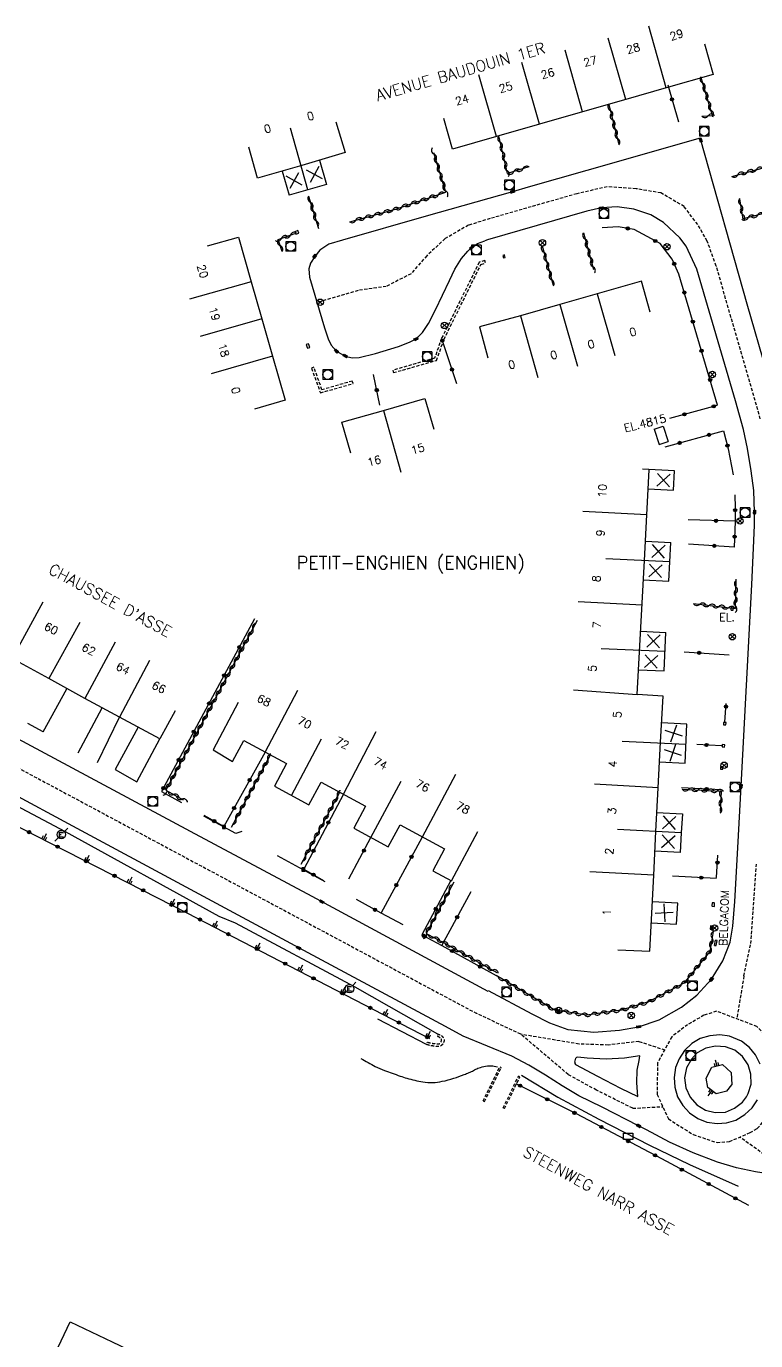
# Model space of a CAD drawing. Header units: millimetres. Extents: x 127000 to 128000, y 154000 to 154800.
# Drawn here: x 127242.8 to 127356.8, y 154115.5 to 154320.8 of the extents above; entities that cross this region are included whole.
import ezdxf
from ezdxf.enums import TextEntityAlignment as Align

# ---------------------------------------------------------------- set-up
doc = ezdxf.new("R2010")
doc.units = ezdxf.units.MM
doc.linetypes.add('DASHED', pattern=[0.75, 0.5, -0.25])
doc.layers.get('0').update_dxf_attribs({"linetype": 'CONTINUOUS'})
for name, color, linetype in [('W0001', 6, 'DASHED'), ('W0008', 7, 'CONTINUOUS'), ('W0100', 7, 'CONTINUOUS'), ('W0105', 7, 'CONTINUOUS'), ('W0112', 1, 'DASHED'), ('W0211', 2, 'CONTINUOUS'), ('W0310', 3, 'CONTINUOUS'), ('W0322', 7, 'CONTINUOUS'), ('W0330', 7, 'CONTINUOUS'), ('W0400', 7, 'CONTINUOUS'), ('W0420', 7, 'CONTINUOUS'), ('W0469', 7, 'CONTINUOUS'), ('W0471', 7, 'CONTINUOUS'), ('W0980', 7, 'CONTINUOUS'), ('W0984', 7, 'CONTINUOUS'), ('W0989', 7, 'CONTINUOUS'), ('W0991', 7, 'CONTINUOUS'), ('W1102', 7, 'CONTINUOUS'), ('W1471', 7, 'CONTINUOUS')]:
    doc.layers.add(name, color=color, linetype=linetype)
doc.styles.get("Standard").update_dxf_attribs({"font": 'romans.shx', "width": 0.85})

# ---------------------------------------------------------------- blocks, each defined once
blk = doc.blocks.new('T471')
for p, q in [((-0.333334, 0.333334), (-0.333334, -0.333334)), ((-0.333334, 0.333334), (0.333334, 0.333334)), ((-0.333334, 0), (0, 0)), ((0.500001, 0.500001), (1.000002, 1.000002)), ((-0.500001, -0.500001), (-1.000002, -1.000002)), ((-0.333334, -0.333334), (0.333334, -0.333334))]:
    blk.add_line(p, q)
blk.add_ellipse((0, 0), major_axis=(0.471405, 0.471405), ratio=1, start_param=5.4977871438, end_param=11.780972451)
blk = doc.blocks.new('T400')
for p, q in [((-0.15, 0.3), (0.15, 0.3)), ((-0.15, -0.25), (-0.15, 0.3)), ((-0.15, 0.15), (0.15, 0.15)), ((-0.15, 0), (0.15, 0)), ((0.15, 0.3), (0.15, -0.25)), ((-0.15, -0.15), (0.15, -0.15)), ((-0.15, -0.25), (-0.15, -0.3)), ((-0.15, -0.3), (0.15, -0.3)), ((0.15, -0.3), (0.15, -0.25))]:
    blk.add_line(p, q)
blk = doc.blocks.new('t330o')
at = {"color": 0, "linetype": 'Continuous'}
for p, q in [((0.25, -0.25), (-0.25, 0.25)), ((-0.25, -0.25), (0.25, 0.25)), ((-0.25, 0.25), (-0.25, -0.25)), ((0.25, 0.25), (-0.25, 0.25)), ((0.25, -0.25), (0.25, 0.25)), ((-0.25, -0.25), (0.25, -0.25)), ((-0.25, -0.25), (-0.25, -0.25))]:
    blk.add_line(p, q, dxfattribs=at)
blk = doc.blocks.new('T420')
for p, q in [((0.75, 0.75), (-0.75, 0.75)), ((-0.75, 0.75), (-0.75, -0.75)), ((0.75, 0.75), (0.75, -0.75)), ((0.75, -0.75), (-0.75, -0.75))]:
    blk.add_line(p, q)
blk.add_ellipse((0, 0), major_axis=(-0.53, 0.53), ratio=1, start_param=3.926991, end_param=10.210176)
blk = doc.blocks.new('t211o')
at = {"color": 0, "linetype": 'Continuous'}
for p, q in [((-0.29, 0.5), (-0.29, 0)), ((0, 1), (0, 0)), ((0.29, 0.5), (0.29, 0))]:
    blk.add_line(p, q, dxfattribs=at)
blk = doc.blocks.new('t322o')
at = {"color": 0, "linetype": 'Continuous'}
for radius in [0.25, 0.15]:
    blk.add_circle((0, 0), radius, dxfattribs=at)
blk = doc.blocks.new('t310o')
at = {"color": 0, "linetype": 'Continuous'}
for centre, start, end in [((-0.5, 0.38), 216.8699, 323.1304), ((0.5, -0.37), 36.8699, 143.1303)]:
    blk.add_arc(centre, 0.625, start, end, dxfattribs=at)
blk = doc.blocks.new('t991o')
at = {"color": 0, "linetype": 'Continuous'}
for p, q in [((-1, 1), (1, -1)), ((-1, -1), (1, 1))]:
    blk.add_line(p, q, dxfattribs=at)
blk = doc.blocks.new('T1471')
at = {"color": 0, "linetype": 'Continuous', "flags": 128}
blk.add_lwpolyline([(-0.75, -0.5), (-0.75, 0.5), (0.75, 0.5), (0.75, -0.5), (-0.75, -0.5)], dxfattribs=at)
blk = doc.blocks.new('T469')
at = {"color": 0, "linetype": 'Continuous', "flags": 128}
for points in [[(-0.35, 0.35), (0.35, -0.35)], [(-0.35, -0.35), (0.35, 0.35)]]:
    blk.add_lwpolyline(points, dxfattribs=at)
at = {"color": 0, "linetype": 'Continuous'}
blk.add_circle((0, 0), 0.5, dxfattribs=at)

msp = doc.modelspace()

# ---------------------------------------------------------------- linework, layer by layer
at = {"layer": 'W0001'}
for p, q in [((127354.96, 154172.46), (127353.83, 154165.76)), ((127338.55, 154162.24), (127342.56, 154160.93)), ((127337.57, 154151.8), (127342.27, 154152.05)), ((127358.73, 154144.13), (127354.32, 154147.3))]:
    msp.add_line(p, q, dxfattribs=at)
at = {"layer": 'W0001', "flags": 128}
msp.add_lwpolyline([(127000, 154277.15), (127002.23, 154280.86), (127009.02, 154287.89), (127018.41, 154295.44), (127029.64, 154301.89), (127040.38, 154304.07), (127050.27, 154303.56), (127060.08, 154301.3), (127068.55, 154297.53), (127076.93, 154293.01), (127313.09, 154166.65)], dxfattribs=at)
at = {"layer": 'W0001'}
for points in [[(127357.52, 154259.46), (127356.08, 154264.51), (127352.93, 154275.36), (127350.63, 154283.35), (127349.21, 154287.24), (127347.73, 154289.82), (127345.61, 154292.63), (127341.99, 154294.76), (127338.09, 154295.42), (127333.58, 154295.73), (127328.84, 154294.64), (127321.72, 154292.6), (127315.29, 154290.76), (127311.89, 154289.72), (127308.24, 154287.63), (127305.38, 154284.96), (127302.91, 154282.14), (127299.05, 154280.17), (127294.65, 154279.53), (127288.21, 154277.63)], [(127354.96, 154172.46), (127356.04, 154177.52), (127356.9, 154189.91)], [(127355.93, 154148), (127357.04, 154148.63), (127359.25, 154151.08), (127360.6, 154154.67), (127360.32, 154158.94), (127359.75, 154160.53), (127358.16, 154163.34), (127357, 154164.57), (127350.66, 154166.96), (127348.69, 154166.32), (127346.16, 154164.85), (127343.66, 154162.96), (127341.45, 154158.9), (127341.38, 154153.97), (127343.15, 154150.13), (127347.04, 154147.69), (127350.75, 154146.44), (127352.71, 154146.6), (127355.93, 154148)], [(127338.55, 154162.24), (127333.74, 154161.68), (127329.18, 154161.83), (127320.08, 154163.35), (127313.09, 154166.65)], [(127337.57, 154151.8), (127331.91, 154154.62), (127327.47, 154157.08), (127320.08, 154163.35)]]:
    msp.add_lwpolyline(points, dxfattribs=at)
at = {"layer": 'W0008'}
for p, q in [((127314.87, 154287.42), (127314.47, 154287.26)), ((127358.53, 154266.78), (127355.46, 154277.39)), ((127328.53, 154158.99), (127328.7, 154159.6))]:
    msp.add_line(p, q, dxfattribs=at)
for points in [[(127355.46, 154277.39), (127348.21, 154303), (127348.13, 154303.32), (127330.41, 154298.26), (127321.22, 154295.64), (127318.77, 154294.96), (127305.29, 154291.11), (127292.19, 154287.4), (127290.07, 154286.76), (127288.66, 154285.84), (127287.85, 154284.85), (127287.19, 154283.79), (127286.94, 154282.9), (127287.04, 154281.59), (127289.37, 154273.67), (127289.96, 154271.98), (127290.41, 154271.01), (127291.27, 154270.06), (127292.64, 154269.29), (127293.7, 154268.99), (127294.82, 154269.08), (127297.36, 154269.71), (127300.97, 154270.77), (127302.69, 154271.46), (127303.71, 154271.95), (127304.7, 154272.97), (127305.63, 154274.35), (127306.75, 154276.48), (127308.92, 154281.11), (127309.77, 154282.84), (127310.8, 154284.5), (127311.79, 154285.68), (127312.39, 154286.23), (127313.33, 154286.86), (127314.47, 154287.26)], [(127314.98, 154170.2), (127321.81, 154166.57), (127324.55, 154165.14), (127327.44, 154164.12), (127331.48, 154163.71), (127335.52, 154164.01), (127338.46, 154164.51), (127341.71, 154165.61), (127345.18, 154167.59), (127347.58, 154169.45), (127349.87, 154171.95), (127351.68, 154174.83), (127352.79, 154177.75), (127353.21, 154180.23), (127353.55, 154184.07), (127354.01, 154192.5), (127354.5, 154202.09), (127356.19, 154233.61), (127356.47, 154239.26), (127356.62, 154242.89), (127356.63, 154244.92), (127356.49, 154248.27), (127356.11, 154251.37), (127355.54, 154254.85), (127354.87, 154257.79), (127353.62, 154262.28), (127347.62, 154282.86), (127345.94, 154286.44), (127344.95, 154287.75), (127342.38, 154290.15), (127340.4, 154291.36), (127337.77, 154292.24), (127335.13, 154292.59), (127332.68, 154292.43), (127330.4, 154291.92), (127314.87, 154287.42)], [(127260.24, 154211.32), (127256.65, 154204.69), (127260.05, 154202.81), (127263.65, 154209.48)], [(127311.07, 154163.05), (127308.31, 154164.55), (127286.84, 154176.08), (127249.36, 154196.22), (127232.3, 154205.37)], [(127359.08, 154141.52), (127356.76, 154141.85), (127353.78, 154142.49), (127350.85, 154143.39), (127347.03, 154144.84), (127343.33, 154146.52), (127339.74, 154148.41), (127338.5, 154149.07), (127332.8, 154151.95), (127329.16, 154153.75), (127326.52, 154155.3), (127323.91, 154156.97), (127321.32, 154158.55), (127318.66, 154159.96), (127311.07, 154163.05)], [(127357.49, 154158.69), (127356.79, 154160.12), (127355.81, 154161.29), (127354.56, 154162.27), (127352.71, 154163.05), (127351.21, 154163.28), (127349.61, 154163.11), (127348.13, 154162.69), (127346.81, 154161.9), (127345.69, 154160.83), (127344.82, 154159.54), (127344.25, 154158.15), (127344.03, 154156.59), (127344.14, 154155.07), (127344.57, 154153.57), (127345.41, 154152.22), (127346.47, 154151.07), (127347.76, 154150.21), (127349.16, 154149.65), (127350.75, 154149.41), (127352.22, 154149.5), (127353.71, 154149.93), (127355.1, 154150.83), (127356.22, 154151.86), (127357.09, 154153.1)], [(127328.53, 154158.99), (127328.52, 154158.81), (127328.61, 154158.63), (127332.04, 154156.79), (127335.65, 154154.96), (127338.38, 154153.64), (127338.22, 154155.78), (127338.28, 154157.77), (127338.57, 154159.26), (127338.7, 154159.98), (127336.3, 154159.6), (127333.44, 154159.47), (127330.45, 154159.63), (127329, 154159.76), (127328.8, 154159.74), (127328.7, 154159.6)]]:
    msp.add_lwpolyline(points, dxfattribs=at)
at = {"layer": 'W0008', "flags": 128}
for points in [[(127245.38, 154210.61), (127249.11, 154217.33)], [(127250.89, 154207.33), (127254.61, 154214.34)], [(127253.91, 154205.81), (127257.31, 154212.91)], [(127240.71, 154209.94), (127268.4, 154195.09), (127287.4, 154184.92), (127314.92, 154170.09)], [(127276.48, 154195.04), (127275.54, 154194.71), (127270.54, 154197.44)], [(127289.47, 154187.15), (127282.03, 154191.25)], [(127305.34, 154161.76), (127297.7, 154165.7)]]:
    msp.add_lwpolyline(points, dxfattribs=at)
msp.add_lwpolyline([(127295.08, 154159.57, 0.017453), (127297.33, 154158.34, 0.028775), (127298.75, 154157.72, 0.004387), (127301.22, 154156.83, 0.010675), (127302.25, 154156.5, 0.031998), (127304.75, 154155.92, 0.052829), (127306.3, 154155.82, 0.038176), (127307.79, 154156.01, 0.03067), (127309.59, 154156.49, 0.007234), (127311.21, 154157.06, 0.014836), (127311.99, 154157.37, 0.025794), (127312.69, 154157.71, -0.026269), (127313.37, 154158.05, -0.041505), (127313.76, 154158.18, -0.015224), (127314.85, 154158.42, -0.072732), (127315.45, 154158.44, -0.044425), (127316.41, 154158.25)], format="xyb", dxfattribs=at)
at = {"layer": 'W0100'}
for p, q in [((127288.61, 154299.88), (127289.69, 154296.08)), ((127282.78, 154298.18), (127283.85, 154294.42)), ((127340.92, 154257.89), (127341.68, 154255.47)), ((127341.68, 154255.47), (127343.09, 154255.94)), ((127344.12, 154251.34), (127339.12, 154251.6)), ((127343.96, 154248.34), (127344.12, 154251.34)), ((127339.98, 154248.55), (127343.96, 154248.34)), ((127339.55, 154240.38), (127343.54, 154240.16)), ((127343.2, 154234.12), (127343.54, 154240.16)), ((127339.23, 154234.34), (127343.2, 154234.12)), ((127352.97, 154229.61), (127353.02, 154230.17)), ((127353.34, 154230.16), (127353.02, 154230.17)), ((127338.81, 154226.31), (127342.77, 154226.13)), ((127344.6, 154183.85), (127340.64, 154184.05)), ((127344.43, 154180.56), (127344.6, 154183.85)), ((127340.47, 154180.76), (127344.43, 154180.56)), ((127350.38, 154177.24), (127350.52, 154178.03)), ((127350.77, 154178), (127350.52, 154178.03))]:
    msp.add_line(p, q, dxfattribs=at)
for points in [[(127348.78, 154318.07), (127350.15, 154313.26), (127342.81, 154311.17), (127336.47, 154309.35), (127329.74, 154307.43), (127323.01, 154305.5), (127316.26, 154303.58), (127309.42, 154301.59), (127308.03, 154306.39)], [(127291.18, 154305.88), (127292.62, 154301.09), (127285.83, 154299.05), (127278.93, 154297.08), (127277.56, 154301.89)], [(127289.69, 154296.08), (127286.79, 154295.25), (127283.85, 154294.42)], [(127271.11, 154286.5), (127275.92, 154287.87), (127277.9, 154280.89), (127279.57, 154275.1), (127281.26, 154269.29), (127283.24, 154262.39), (127278.43, 154261.01)], [(127340.3, 154276.16), (127338.93, 154280.96), (127332.01, 154278.98), (127326.19, 154277.32), (127320.03, 154275.57), (127313.64, 154273.85), (127314.93, 154269.02)], [(127293.48, 154254.13), (127292.12, 154258.94), (127298.59, 154260.77), (127305.06, 154262.66), (127306.46, 154257.86)], [(127340.92, 154257.89), (127342.32, 154258.36), (127343.09, 154255.94)], [(127335.25, 154176.57), (127340.25, 154176.32), (127340.85, 154188.21), (127341.19, 154195.01), (127341.57, 154201.87), (127341.89, 154209), (127342.31, 154216.15), (127338.29, 154216.43), (127339.39, 154237.33), (127339.76, 154244.48), (127340.14, 154251.54)], [(127266.03, 154213.88), (127263.65, 154209.48), (127257.31, 154212.91), (127251.9, 154215.78), (127246.27, 154218.9), (127240.57, 154222.03), (127234.63, 154225.25), (127237.01, 154229.65)], [(127352.97, 154229.61), (127353.29, 154229.6), (127353.34, 154230.16)], [(127338.49, 154220.3), (127342.5, 154220.12), (127342.77, 154226.13)], [(127341.75, 154205.9), (127345.75, 154205.71), (127346.03, 154211.8), (127342.06, 154211.98)], [(127341.35, 154198.02), (127345.33, 154197.8), (127345.17, 154194.8), (127345.01, 154191.75), (127341.04, 154191.96)], [(127350.38, 154177.24), (127350.62, 154177.21), (127350.77, 154178)]]:
    msp.add_lwpolyline(points, dxfattribs=at)
at = {"layer": 'W0100', "flags": 128}
msp.add_lwpolyline([(127275.91, 154215.2), (127271.97, 154207.8), (127275.02, 154205.98), (127276.77, 154209.23), (127283.46, 154205.63), (127281.56, 154202.09), (127286.95, 154199.21), (127288.85, 154202.73), (127295.82, 154198.97), (127293.96, 154195.53), (127299.34, 154192.63), (127301.2, 154196.07), (127308.16, 154192.32), (127306.32, 154188.9), (127309.23, 154187.33), (127313.37, 154195.01)], dxfattribs=at)
at = {"layer": 'W0100'}
msp.add_lwpolyline([(127256.19, 154115.32), (127282.06, 154102.99), (127277.98, 154094.43), (127270.19, 154098.15), (127270.15, 154098.07), (127259.83, 154103), (127259.86, 154103.06), (127252.08, 154106.77), (127253.86, 154110.45), (127247.29, 154113.52), (127249.63, 154118.45)], close=True, dxfattribs=at)
at = {"layer": 'W0105'}
msp.add_line((127355.35, 154153.6), (127355.62, 154154.11), dxfattribs=at)
msp.add_lwpolyline([(127355.62, 154154.11), (127356.09, 154155.56), (127356.06, 154157.15), (127355.6, 154158.6), (127354.71, 154159.86), (127353.56, 154160.86), (127352.05, 154161.4), (127350.53, 154161.48), (127348.99, 154161.19), (127347.66, 154160.46), (127346.75, 154159.46), (127345.99, 154158.1), (127345.68, 154156.57), (127345.9, 154154.98), (127346.54, 154153.55), (127347.59, 154152.34), (127348.95, 154151.48), (127350.48, 154151.12), (127352.05, 154151.21), (127353.49, 154151.82), (127354.72, 154152.73), (127355.35, 154153.6)], dxfattribs=at)
at = {"layer": 'W0112'}
for p, q in [((127284.9, 154288.3), (127285.39, 154288.5)), ((127285.39, 154288.5), (127285.23, 154288.87)), ((127317.54, 154285.08), (127317.27, 154285.01)), ((127317.27, 154285.01), (127317.38, 154284.62)), ((127286.93, 154271.21), (127286.54, 154271.11)), ((127287.08, 154270.63), (127286.93, 154271.21)), ((127288.99, 154264.02), (127287.73, 154267.53)), ((127306.58, 154268.93), (127300.05, 154267.08)), ((127293.73, 154265.38), (127288.99, 154264.02)), ((127352.16, 154212.04), (127351.76, 154212.07)), ((127352.13, 154211.67), (127352.16, 154212.04)), ((127351.95, 154208.58), (127351.55, 154208.6)), ((127351.93, 154208.21), (127351.95, 154208.58)), ((127351.71, 154205.14), (127351.31, 154205.17)), ((127351.68, 154204.75), (127351.71, 154205.14)), ((127350.37, 154183.88), (127349.97, 154183.91)), ((127350.34, 154183.33), (127350.37, 154183.88)), ((127350.12, 154180.26), (127349.72, 154180.29)), ((127350.09, 154179.73), (127350.12, 154180.26)), ((127314.17, 154152.94), (127316.8, 154158.27)), ((127316.8, 154158.27), (127317.02, 154158.17)), ((127317.53, 154151.74), (127319.92, 154156.71)), ((127319.92, 154156.71), (127319.71, 154156.83))]:
    msp.add_line(p, q, dxfattribs=at)
for points in [[(127285.23, 154288.87), (127284.74, 154288.66), (127284.9, 154288.3)], [(127314.45, 154284.2), (127313.57, 154283.94), (127307.69, 154272.04), (127306.58, 154268.93)], [(127313.85, 154283.61), (127314.56, 154283.82), (127314.45, 154284.2)], [(127317.38, 154284.62), (127317.64, 154284.7), (127317.54, 154285.08)], [(127300.05, 154267.08), (127300.16, 154266.7), (127306.89, 154268.6), (127308.06, 154271.88), (127313.85, 154283.61)], [(127286.54, 154271.11), (127286.69, 154270.53), (127287.08, 154270.63)], [(127287.73, 154267.53), (127287.36, 154267.39), (127288.74, 154263.54)], [(127288.74, 154263.54), (127293.84, 154264.99), (127293.73, 154265.38)], [(127351.76, 154212.07), (127351.74, 154211.7), (127352.13, 154211.67)], [(127351.55, 154208.6), (127351.53, 154208.24), (127351.93, 154208.21)], [(127351.31, 154205.17), (127351.28, 154204.78), (127351.68, 154204.75)], [(127349.97, 154183.91), (127349.94, 154183.36), (127350.34, 154183.33)], [(127349.72, 154180.29), (127349.69, 154179.76), (127350.09, 154179.73)], [(127314.17, 154152.94), (127314.4, 154152.84), (127317.02, 154158.17)], [(127317.53, 154151.74), (127317.32, 154151.85), (127319.71, 154156.83)]]:
    msp.add_lwpolyline(points, dxfattribs=at)
at = {"layer": 'W0112', "flags": 128}
msp.add_lwpolyline([(127305.47, 154162.14, 0.02037), (127305.91, 154162.01, 0.024452), (127306.28, 154161.94, 0.020693), (127307.01, 154161.86, 0.047207), (127307.27, 154161.86, 0.146512), (127307.41, 154161.92, 0.106785), (127307.62, 154162.2, 0.075882), (127307.7, 154162.46, 0.127912), (127307.7, 154162.49, 0.071658), (127307.65, 154162.57, 0.040352), (127307.45, 154162.79, 0.069103), (127307.29, 154162.91, 0.060036), (127307.03, 154163), (127307.13, 154163.39, -0.060036), (127307.47, 154163.26, -0.069103), (127307.73, 154163.08, -0.040352), (127307.97, 154162.81, -0.071658), (127308.07, 154162.64, -0.127912), (127308.1, 154162.4, -0.075882), (127307.98, 154162.03, -0.106785), (127307.67, 154161.62, -0.146512), (127307.32, 154161.46, -0.047207), (127306.98, 154161.46, -0.020693), (127306.22, 154161.54, -0.024452), (127305.81, 154161.62, -0.02037), (127305.34, 154161.76)], format="xyb", close=True, dxfattribs=at)
at = {"layer": 'W0211'}
msp.add_line((127352.27, 154154.46), (127353.07, 154155.47), dxfattribs=at)
for points in [[(127307.11, 154163.39), (127294.16, 154170.71), (127275.46, 154180.72), (127272.94, 154181.73), (127248.91, 154195), (127223.2, 154208.55), (127186.42, 154228.44), (127161.59, 154241.85), (127160.35, 154241.25)], [(127352.27, 154154.46), (127350.64, 154154.06), (127349.33, 154155.05), (127349.05, 154156.52), (127349.96, 154158.21), (127351.59, 154158.63), (127352.94, 154157.37), (127353.07, 154155.47)], [(127320.2, 154156.98), (127325.84, 154153.51), (127332.28, 154150.11), (127340.21, 154146.05), (127346.44, 154143.02), (127354.06, 154139.61)]]:
    msp.add_lwpolyline(points, dxfattribs=at)
at = {"layer": 'W0310'}
for p, q in [((127333.82, 154308.6), (127335.36, 154302.5)), ((127353.05, 154297.35), (127358.36, 154298.81)), ((127286.9, 154294.26), (127288.43, 154289.23)), ((127329.86, 154288.55), (127331.44, 154282.83)), ((127323.39, 154286.48), (127325.12, 154280.34))]:
    msp.add_line(p, q, dxfattribs=at)
for points in [[(127348.36, 154306.75), (127350.04, 154306.85), (127348.29, 154312.73)], [(127321.35, 154298.83), (127318, 154297.8), (127316.62, 154303.68)], [(127293.32, 154290.24), (127300.51, 154292.23), (127308.36, 154294.86), (127306.46, 154301.01)], [(127359.49, 154291.92), (127354.86, 154290.71), (127354.3, 154293.8)], [(127282.74, 154285.6), (127282.15, 154287.47), (127284.76, 154288.43)], [(127347.06, 154230.62), (127353.62, 154229.85), (127353.76, 154234.46)], [(127345.29, 154201.64), (127351.38, 154201.31), (127351.25, 154198.15)], [(127350.14, 154179.4), (127349.61, 154176.29), (127345.55, 154171.34), (127340.05, 154168.4), (127335.75, 154167.12), (127330.37, 154166.36), (127325.27, 154167.17), (127316.22, 154172.53)]]:
    msp.add_lwpolyline(points, dxfattribs=at)
at = {"layer": 'W0310', "flags": 128}
for points in [[(127278.88, 154227.99), (127264.58, 154201.46), (127267.28, 154199.97)], [(127274.83, 154195.68), (127280.93, 154206.99)], [(127285.72, 154189.95), (127291.76, 154201.16)], [(127309.6, 154187.13), (127305.27, 154179.1), (127307.98, 154177.68), (127316.35, 154173.02)]]:
    msp.add_lwpolyline(points, dxfattribs=at)
at = {"layer": 'W0322'}
for p, q in [((127343.05, 154311.66), (127344.71, 154305.89)), ((127310.07, 154264.93), (127307.71, 154271.95)), ((127298.06, 154261.64), (127297.05, 154266.4)), ((127345.6, 154223.09), (127352.66, 154222.61)), ((127351.97, 154212.17), (127352.2, 154215.01)), ((127351.47, 154208.43), (127347.61, 154208.61)), ((127351.46, 154201.55), (127345.2, 154201.87)), ((127350.68, 154187.82), (127350.9, 154191.35)), ((127350.66, 154187.68), (127343.79, 154188.07))]:
    msp.add_line(p, q, dxfattribs=at)
for points in [[(127343.37, 154259.57), (127350.85, 154261.61), (127344.77, 154282.1), (127343.73, 154284.43), (127341.84, 154286.85), (127337.82, 154289.04), (127335.29, 154289.48), (127332.77, 154289.32)], [(127342.62, 154255.1), (127351.77, 154257.6), (127352.51, 154254.79), (127353.26, 154250.73)], [(127353.54, 154247.59), (127353.59, 154245.59), (127353.61, 154243.48), (127346.24, 154243.68)], [(127353.61, 154243.46), (127353.42, 154239.44), (127346.27, 154239.89)], [(127355.73, 154136.61), (127342.1, 154143.9), (127328.79, 154150.92), (127319.33, 154155.63)]]:
    msp.add_lwpolyline(points, dxfattribs=at)
at = {"layer": 'W0322', "flags": 128}
for points in [[(127158.2, 154237.35), (127209.85, 154211.92), (127249.12, 154191.91), (127267.87, 154182.34), (127305.79, 154162.71)], [(127278.44, 154228.22), (127263.91, 154201.27), (127267.03, 154199.54)], [(127245.38, 154210.61), (127242.99, 154211.89)], [(127280.12, 154207.43), (127273.65, 154195.82), (127270.55, 154197.53)], [(127292.33, 154200.85), (127286.13, 154189.13), (127289.25, 154187.37)], [(127293.17, 154187.63), (127296.65, 154194.08)], [(127298.23, 154182.27), (127304.68, 154194.19)], [(127309.16, 154187.36), (127304.59, 154178.89), (127307.75, 154177.24), (127316.21, 154172.52)], [(127307.75, 154177.24), (127312.29, 154185.68)], [(127301.68, 154180.45), (127298.23, 154182.27), (127294.4, 154184.4)]]:
    msp.add_lwpolyline(points, dxfattribs=at)
at = {"layer": 'W1102'}
for p, q in [((127342.81, 154311.17), (127340.07, 154320.79)), ((127336.47, 154309.35), (127333.71, 154318.96)), ((127329.74, 154307.43), (127327.01, 154317.05)), ((127323.01, 154305.5), (127320.25, 154315.11)), ((127316.26, 154303.58), (127313.52, 154313.19)), ((127286.79, 154295.25), (127284.05, 154304.87)), ((127277.9, 154280.89), (127268.29, 154278.15)), ((127332.01, 154278.98), (127334.76, 154269.37)), ((127326.19, 154277.32), (127328.94, 154267.7)), ((127279.57, 154275.1), (127269.96, 154272.33)), ((127320.03, 154275.57), (127322.76, 154265.95)), ((127281.26, 154269.29), (127271.66, 154266.5)), ((127298.59, 154260.77), (127301.32, 154251.15)), ((127339.76, 154244.48), (127329.78, 154245)), ((127343.37, 154237.12), (127333.38, 154237.64)), ((127329.02, 154230.94), (127339.03, 154230.41)), ((127342.64, 154223.13), (127332.65, 154223.58)), ((127328.32, 154217.13), (127338.29, 154216.43)), ((127335.9, 154209.16), (127345.89, 154208.69)), ((127341.57, 154201.87), (127331.58, 154202.42)), ((127345.17, 154194.8), (127335.18, 154195.35)), ((127340.85, 154188.21), (127330.86, 154188.72))]:
    msp.add_line(p, q, dxfattribs=at)
at = {"layer": 'W1102', "flags": 128}
for points in [[(127245.36, 154230.83), (127240.57, 154222.03)], [(127251.11, 154227.67), (127246.27, 154218.9)], [(127256.68, 154224.58), (127251.9, 154215.78)], [(127262.04, 154221.74), (127257.31, 154212.91)], [(127280.12, 154207.43), (127285.19, 154217.09)], [(127292.33, 154200.85), (127297.47, 154210.63)], [(127284.25, 154200.65), (127288.91, 154209.5)], [(127304.68, 154194.19), (127309.92, 154203.98)], [(127296.65, 154194.08), (127301.37, 154202.89)]]:
    msp.add_lwpolyline(points, dxfattribs=at)

# ---------------------------------------------------------------- block references
at = {"layer": 'W0211'}
for p, rotation in [((127245.43, 154193.79), 333.0027512310088), ((127252.11, 154190.39), 332.9692256464353), ((127258.79, 154186.98), 332.9692256467088), ((127265.47, 154183.57), 332.9692256462995), ((127272.14, 154180.14), 332.6325717527354), ((127278.8, 154176.69), 332.6325717530206), ((127285.46, 154173.24), 332.6325717532937), ((127292.12, 154169.79), 332.632571753152), ((127298.78, 154166.34), 332.6325717529988), ((127305.44, 154162.9), 332.6325717531346), ((127350.71, 154158.4), 14.2184018917201), ((127349.98, 154154.56), 142.8988887028826)]:
    msp.add_blockref('t211o', p, dxfattribs=dict(at, rotation=rotation))
at = {"layer": 'W0310'}
for p, rotation in [((127348.52, 154311.94), 106.566050001772), ((127348.95, 154310.5), 106.566050001772), ((127334.07, 154307.63), 284.221960702862), ((127349.38, 154309.07), 106.566050001772), ((127349.81, 154307.63), 106.566050001772), ((127334.43, 154306.17), 284.221960702862), ((127349.36, 154306.81), 3.09857992777063), ((127334.8, 154304.72), 284.221960702862), ((127316.86, 154302.66), 103.2496709775228), ((127335.17, 154303.26), 284.221960702862), ((127306.51, 154300.84), 107.1224429110832), ((127306.96, 154299.41), 107.1224429110832), ((127317.2, 154301.2), 103.2496709775228), ((127317.55, 154299.74), 103.2496709775228), ((127307.4, 154297.97), 107.1224429110832), ((127317.89, 154298.28), 103.2496709775228), ((127318.96, 154298.09), 197.075011718144), ((127320.4, 154298.53), 197.075011718144), ((127355.46, 154298.01), 15.40841452868136), ((127356.9, 154298.41), 15.40841452868136), ((127307.84, 154296.54), 107.1224429110832), ((127354.01, 154297.61), 15.40841452868136), ((127287.19, 154293.3), 286.8518605455918), ((127305.76, 154293.99), 18.51586059204255), ((127307.18, 154294.46), 18.51586059204255), ((127308.28, 154295.11), 107.1224429110832), ((127287.63, 154291.86), 286.8518605455918), ((127298.62, 154291.71), 15.47735252447138), ((127300.06, 154292.11), 15.47735252447138), ((127301.49, 154292.56), 18.51586059204255), ((127302.91, 154293.04), 18.51586059204255), ((127304.34, 154293.51), 18.51586059204255), ((127354.47, 154292.89), 100.2575724583673), ((127354.74, 154291.42), 100.2575724583673), ((127288.06, 154290.43), 286.8518605455918), ((127294.28, 154290.51), 15.47735252447138), ((127295.72, 154290.9), 15.47735252447138), ((127297.17, 154291.3), 15.47735252447138), ((127355.62, 154290.91), 194.7338938958895), ((127357.07, 154291.29), 194.7338938958895), ((127282.66, 154287.66), 20.15055671593555), ((127284.07, 154288.17), 20.15055671593555), ((127330.13, 154287.58), 285.464598983034), ((127282.44, 154286.56), 107.5652178134531), ((127323.66, 154285.52), 285.730782223977), ((127330.53, 154286.14), 285.464598983034), ((127324.07, 154284.08), 285.730782223977), ((127330.93, 154284.69), 285.464598983034), ((127331.33, 154283.24), 285.464598983034), ((127324.48, 154282.63), 285.730782223977), ((127324.88, 154281.19), 285.730782223977), ((127353.67, 154231.74), 88.2617659676996), ((127353.72, 154233.24), 88.2617659676996), ((127348.05, 154230.51), 353.3063891687763), ((127349.54, 154230.33), 353.3063891687763), ((127351.03, 154230.16), 353.3063891687763), ((127353.63, 154230.25), 88.2617659676996), ((127352.52, 154229.98), 353.3063891687763), ((127277.46, 154225.34), 241.6748886059948), ((127278.17, 154226.66), 241.6748886059948), ((127276.74, 154224.02), 241.6748886059948), ((127275.32, 154221.38), 241.6748886059948), ((127276.03, 154222.7), 241.6748886059948), ((127274.61, 154220.06), 241.6748886059948), ((127273.19, 154217.42), 241.6748886059948), ((127273.9, 154218.74), 241.6748886059948), ((127272.47, 154216.1), 241.6748886059948), ((127271.05, 154213.46), 241.6748886059948), ((127271.76, 154214.78), 241.6748886059948), ((127270.34, 154212.14), 241.6748886059948), ((127268.92, 154209.5), 241.6748886059948), ((127269.63, 154210.82), 241.6748886059948), ((127268.2, 154208.18), 241.6748886059948), ((127266.78, 154205.54), 241.6748886059948), ((127267.49, 154206.86), 241.6748886059948), ((127279.81, 154204.92), 61.67488860594452), ((127280.52, 154206.24), 61.67488860594452), ((127265.36, 154202.9), 241.6748886059948), ((127266.07, 154204.22), 241.6748886059948), ((127279.1, 154203.6), 61.67488860594452), ((127264.65, 154201.58), 241.6748886059948), ((127277.68, 154200.96), 61.67488860594452), ((127278.39, 154202.28), 61.67488860594452), ((127346.29, 154201.59), 356.8910010605714), ((127347.78, 154201.51), 356.8910010605714), ((127349.28, 154201.43), 356.8910010605714), ((127265.78, 154200.8), 331.0394147131862), ((127267.1, 154200.07), 331.0394147131862), ((127276.96, 154199.64), 61.67488860594452), ((127290.7, 154199.2), 61.67488860595034), ((127291.41, 154200.52), 61.67488860595034), ((127350.78, 154201.35), 356.8910010605714), ((127351.28, 154198.92), 267.6802994854082), ((127351.34, 154200.42), 267.6802994854082), ((127275.54, 154197), 61.67488860594452), ((127276.25, 154198.32), 61.67488860594452), ((127289.99, 154197.88), 61.67488860595034), ((127288.57, 154195.23), 61.67488860595034), ((127289.28, 154196.56), 61.67488860595034), ((127287.14, 154192.59), 61.67488860595034), ((127287.85, 154193.91), 61.67488860595034), ((127286.43, 154191.27), 61.67488860595034), ((127308.18, 154184.49), 241.6748886059881), ((127308.89, 154185.81), 241.6748886059881), ((127307.46, 154183.17), 241.6748886059881), ((127306.04, 154180.52), 241.6748886059881), ((127306.75, 154181.85), 241.6748886059881), ((127305.33, 154179.2), 241.6748886059881), ((127306.49, 154178.46), 332.4430135654356), ((127349.97, 154178.41), 260.2898976336063), ((127307.82, 154177.77), 332.4430135654356), ((127309.13, 154177.04), 330.861803840144), ((127349.72, 154176.93), 260.2898976336063), ((127310.44, 154176.31), 330.861803840144), ((127311.75, 154175.58), 330.861803840144), ((127313.06, 154174.85), 330.861803840144), ((127348.12, 154174.48), 230.6883667143711), ((127349.07, 154175.64), 230.6883667143711), ((127314.37, 154174.12), 330.861803840144), ((127315.68, 154173.39), 330.861803840144), ((127346.22, 154172.15), 230.6883667143711), ((127347.17, 154173.31), 230.6883667143711), ((127317.42, 154171.82), 149.3641834945742), ((127318.71, 154171.06), 149.3641834945742), ((127320, 154170.29), 149.3641834945742), ((127343.84, 154170.42), 208.1012233473631), ((127345.16, 154171.13), 208.1012233473631), ((127321.29, 154169.53), 149.3641834945742), ((127322.58, 154168.76), 149.3641834945742), ((127339.85, 154168.34), 196.6197419174974), ((127341.19, 154169.01), 208.1012233473631), ((127342.51, 154169.71), 208.1012233473631), ((127323.87, 154168), 149.3641834945742), ((127325.16, 154167.23), 149.3641834945742), ((127326.63, 154166.95), 170.9465222500702), ((127328.11, 154166.72), 170.9465222500702), ((127329.59, 154166.48), 170.9465222500702), ((127331.07, 154166.46), 188.0228682029193), ((127332.56, 154166.67), 188.0228682029193), ((127334.04, 154166.88), 188.0228682029193), ((127335.53, 154167.09), 188.0228682029193), ((127336.98, 154167.48), 196.6197419174974), ((127338.41, 154167.91), 196.6197419174974)]:
    msp.add_blockref('t310o', p, dxfattribs=dict(at, rotation=rotation))
at = {"layer": 'W0322'}
for p, rotation in [((127343.71, 154309.38), 286.0017979153874), ((127336.8, 154289.22), 170.1266386993578), ((127341.08, 154287.26), 151.3836633808559), ((127344.06, 154283.69), 114.1724906927159), ((127345.63, 154279.21), 106.5321122868745), ((127346.98, 154274.66), 106.5321122868745), ((127307.8, 154271.69), 108.55475604778), ((127348.33, 154270.11), 106.5321122868745), ((127309.32, 154267.18), 108.55475604778), ((127349.68, 154265.55), 106.5321122868745), ((127297.56, 154263.97), 101.9493525676061), ((127350.24, 154261.44), 15.21501062497739), ((127345.66, 154260.19), 15.21501062497739), ((127349.49, 154256.98), 15.29908784366927), ((127344.91, 154255.72), 15.29908784366927), ((127352.38, 154255.29), 284.7736289078651), ((127353.59, 154245.22), 270.7326672320473), ((127350.6, 154243.56), 178.3925538368556), ((127353.5, 154241.08), 267.1936872254364), ((127350.32, 154239.64), 176.3388206018325), ((127276.07, 154223.82), 241.674888605985), ((127347.96, 154222.93), 356.1040556249991), ((127273.69, 154219.42), 241.674888605985), ((127271.32, 154215.02), 241.674888605985), ((127352.16, 154214.54), 85.4702698783333), ((127268.95, 154210.61), 241.674888605985), ((127349.09, 154208.54), 177.4033741231142), ((127266.58, 154206.21), 241.674888605985), ((127264.2, 154201.81), 241.674888605985), ((127277.68, 154203.06), 240.8927673632421), ((127349.09, 154201.67), 177.1571004858826), ((127275.25, 154198.69), 240.8927673632421), ((127272.15, 154196.65), 151.2583862026243), ((127289.99, 154196.43), 242.1066574639502), ((127243.2, 154194.93), 333.0027512311141), ((127247.65, 154192.66), 333.0027512311141), ((127287.65, 154192.01), 242.1066574639502), ((127295.55, 154192.03), 61.66765521316913), ((127252.11, 154190.39), 332.9692256392173), ((127302.99, 154191.06), 61.61732245544417), ((127350.83, 154190.18), 86.35592938807933), ((127256.56, 154188.11), 332.9692256392173), ((127287.65, 154188.28), 330.6054866413295), ((127348.29, 154187.82), 176.7688891329696), ((127261.02, 154185.84), 332.9692256392173), ((127300.61, 154186.66), 61.61732245544417), ((127265.47, 154183.57), 332.9692256392173), ((127306.79, 154182.96), 241.6748886059924), ((127269.92, 154181.28), 332.6325717566712), ((127297.27, 154182.8), 150.9083475768544), ((127310.12, 154181.64), 61.67488860592622), ((127274.36, 154178.99), 332.6325717566712), ((127304.92, 154178.72), 332.4430135785741), ((127278.8, 154176.69), 332.6325717566712), ((127309.33, 154176.36), 330.8618038349432), ((127283.24, 154174.39), 332.6325717566712), ((127313.69, 154173.92), 330.8618038349432), ((127287.68, 154172.09), 332.6325717566712), ((127292.12, 154169.79), 332.6325717566712), ((127296.56, 154167.49), 332.6325717566712), ((127301, 154165.2), 332.6325717566712), ((127305.44, 154162.9), 332.6325717566712), ((127319.96, 154155.32), 153.5148924855604), ((127324.21, 154153.2), 153.5148924855604), ((127328.46, 154151.08), 153.5148924855604), ((127332.67, 154148.87), 152.192984330937), ((127336.87, 154146.66), 152.192984330937), ((127341.07, 154144.44), 152.192984330937), ((127345.26, 154142.21), 151.8702440784173), ((127349.45, 154139.97), 151.8702440784173), ((127353.64, 154137.73), 151.8702440784173)]:
    msp.add_blockref('t322o', p, dxfattribs=dict(at, rotation=rotation))
at = {"layer": 'W0330'}
for p in [(127273.67, 154195.73), (127286.07, 154189.1)]:
    msp.add_blockref('t330o', p, dxfattribs=at)
at = {"layer": 'W0400'}
for p, rotation in [((127348.21, 154303), 195.8109324782682), ((127318.77, 154294.96), 285.556773272792), ((127332.68, 154292.43), 93.61492903002578), ((127312.39, 154286.23), 133.1698833390121), ((127287.85, 154284.85), 320.8152111824606), ((127303.71, 154271.95), 115.8216737388324), ((127291.27, 154270.06), 42.33347117166491), ((127292.64, 154269.29), 60.34476779812097), ((127356.63, 154244.92), 359.7708138353989), ((127354.5, 154202.09), 357.0862988476844), ((127288.97, 154184.04), 240.7388873389734), ((127285.33, 154176.87), 62.42721698883396), ((127349.87, 154171.95), 317.5974136771928), ((127338.46, 154164.51), 279.7141371011102), ((127338.5, 154149.07), 61.61682569266279)]:
    msp.add_blockref('T400', p, dxfattribs=dict(at, rotation=rotation))
at = {"layer": 'W0420'}
for p in [(127348.74, 154304.4), (127318.27, 154296.01), (127333.05, 154291.51), (127284.09, 154286.4), (127313.11, 154285.83), (127305.44, 154269.21), (127289.89, 154266.39), (127355.13, 154244.84), (127353.55, 154201.95), (127262.52, 154199.71), (127267.13, 154183.16), (127346.9, 154170.92), (127317.84, 154169.94), (127346.65, 154160.03)]:
    msp.add_blockref('T420', p, dxfattribs=at)
at = {"layer": 'W0469'}
for p in [(127323.46, 154286.97), (127342.93, 154286.36), (127288.71, 154277.69), (127308.14, 154274.07), (127350.02, 154266.41), (127354.35, 154243.52), (127353.15, 154225.45), (127351.86, 154205.37), (127350.37, 154179.95), (127326, 154167.07), (127337.34, 154166.29)]:
    msp.add_blockref('T469', p, dxfattribs=at)
at = {"layer": 'W0471'}
for p in [(127248.24, 154194.54), (127293.29, 154170.48)]:
    msp.add_blockref('T471', p, dxfattribs=at)
at = {"layer": 'W0991'}
for p, rotation in [((127287.83, 154297.65), 195.8899833594176), ((127284.65, 154296.67), 195.8899833594176), ((127342.39, 154249.89), 87.02351795108049), ((127341.6, 154238.79), 86.86561959584236), ((127341.14, 154235.73), 86.86561959584236), ((127340.82, 154224.77), 87.4386166979545), ((127340.45, 154221.58), 87.4386166979545), ((127344, 154210.35), 116.2974184290086), ((127343.86, 154207.33), 116.2974184290086), ((127343.28, 154196.41), 266.8466464589923), ((127343.14, 154193.43), 266.9970706314783), ((127342.49, 154182.33), 318.0985385462361)]:
    msp.add_blockref('t991o', p, dxfattribs=dict(at, rotation=rotation))
at = {"layer": 'W1471'}
msp.add_blockref('T1471', (127336.86, 154147.42), dxfattribs=at)

# ---------------------------------------------------------------- texts
at = {"layer": 'W0980'}
msp.add_text('PETIT-ENGHIEN (ENGHIEN)', height=2, dxfattribs=at).set_placement((127302.87, 154236.87), align=Align.MIDDLE)
at = {"layer": 'W0984'}
for s, rotation, p in [('EL.4815', 14.0565, (127339.5, 154258.8)), ('EL.', 359.5279, (127352.32, 154228.48)), ('BELGACOM', 88.0654, (127351.85, 154181.52))]:
    msp.add_text(s, height=1.25, rotation=rotation, dxfattribs=at).set_placement(p, align=Align.MIDDLE)
at = {"layer": 'W0989'}
for s, rotation, p in [('AVENUE BAUDOUIN 1ER', 16.0341, (127310.64, 154313.71)), ("CHAUSSEE D'ASSE", 331.6711, (127255.89, 154231.13)), ('STEENWEG NARR ASSE', 331.537, (127332.22, 154138.93))]:
    msp.add_text(s, height=1.75, rotation=rotation, dxfattribs=at).set_placement(p, align=Align.MIDDLE)
at = {"layer": 'W0991'}
for s, rotation, p in [('29', 18.3334, (127344.43, 154319.46)), ('28', 15.8492, (127337.65, 154317.35)), ('27', 15.8492, (127330.93, 154315.34)), ('26', 15.8492, (127324.27, 154313.42)), ('25', 15.9141, (127317.72, 154311.27)), ('24', 16.2207, (127310.89, 154309.3)), ('0', 16.7922, (127287.2, 154306.77)), ('0', 15.8763, (127280.47, 154304.8)), ('20', 285.8677, (127270.34, 154282.52)), ('19', 286.0692, (127272.2, 154275.87)), ('0', 15.0619, (127337.59, 154273.06)), ('0', 15.0619, (127331.06, 154271.14)), ('18', 286.216, (127273.63, 154270.2)), ('0', 15.0619, (127325.22, 154269.46)), ('0', 15.0619, (127318.65, 154267.95)), ('0', 105.9713, (127275.52, 154263.91)), ('15', 16.2493, (127303.97, 154254.79)), ('16', 15.8041, (127297.15, 154252.92)), ('10', 86.9477, (127332.83, 154248.25)), ('9', 87.006, (127332.52, 154241.65)), ('8', 86.9932, (127331.89, 154234.51)), ('60', 332.5846, (127246.66, 154226.72)), ('7', 86.9932, (127331.99, 154227.29)), ('62', 332.5846, (127252.53, 154223.47)), ('64', 332.5846, (127257.88, 154220.48)), ('5', 86.6341, (127331.27, 154220.51)), ('66', 332.5846, (127263.49, 154217.55)), ('68', 332.5846, (127279.92, 154215.49)), ('70', 332.5846, (127286.29, 154212.03)), ('5', 86.6341, (127335.17, 154213.29)), ('72', 332.5846, (127292.15, 154208.85)), ('74', 332.5846, (127298.14, 154205.66)), ('4', 87.4277, (127334.47, 154205.55)), ('76', 332.5846, (127304.71, 154202.16)), ('78', 332.5846, (127311.02, 154198.72)), ('3', 86.8568, (127334.33, 154198.24)), ('2', 87.1195, (127333.91, 154191.95)), ('1', 87.1188, (127333.5, 154182.41))]:
    msp.add_text(s, height=1.25, rotation=rotation, dxfattribs=at).set_placement(p, align=Align.MIDDLE)

doc.saveas('drawing.dxf')
